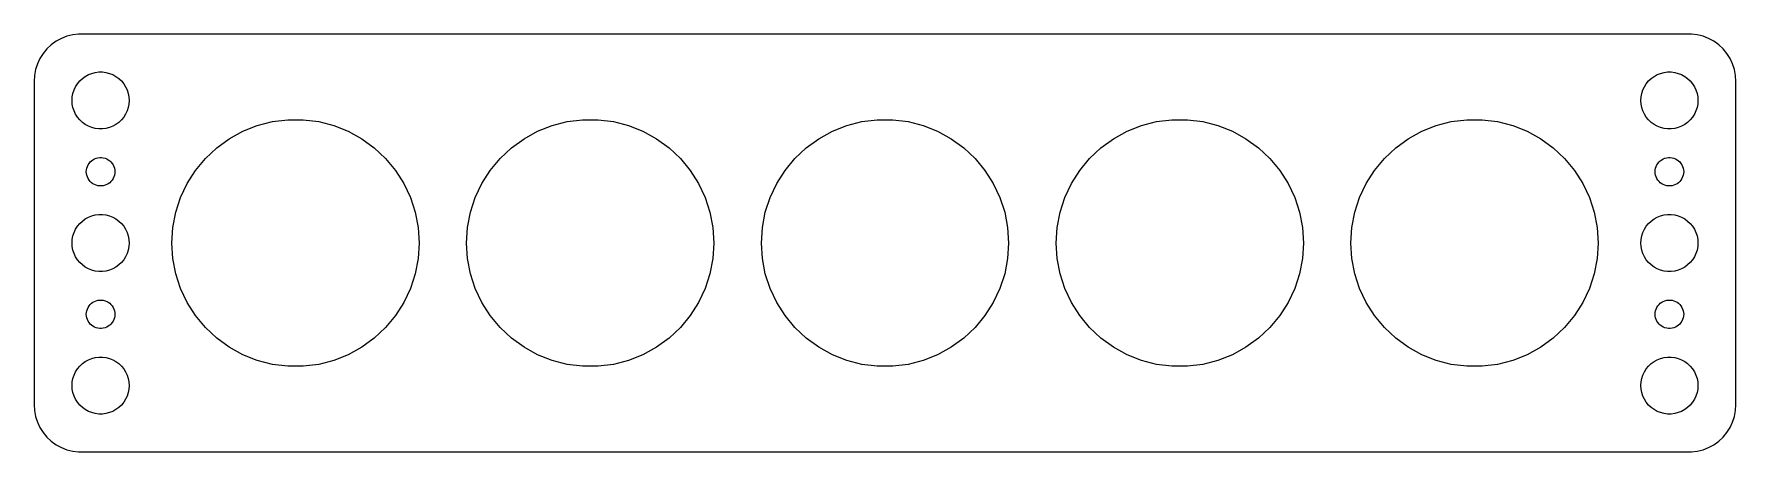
# Model space of a CAD drawing. Header units: metres. Extents: x -90 to 90, y -22 to 22.
import ezdxf

# ---------------------------------------------------------------- set-up
doc = ezdxf.new("R2010")
doc.units = ezdxf.units.M

msp = doc.modelspace()

# ---------------------------------------------------------------- linework, layer by layer
for p, q in [((-86.6289, 21.5241), (-87.1791, 21.2216)), ((-86.0451, 21.7553), (-86.6289, 21.5241)), ((-85.4369, 21.9114), (-86.0451, 21.7553)), ((-84.8139, 21.9901), (-85.4369, 21.9114)), ((84.8139, 21.9901), (-84.8139, 21.9901)), ((85.4369, 21.9114), (84.8139, 21.9901)), ((86.0451, 21.7553), (85.4369, 21.9114)), ((86.6289, 21.5241), (86.0451, 21.7553)), ((87.1791, 21.2216), (86.6289, 21.5241)), ((-88.5451, 19.9389), (-88.8815, 19.4088)), ((-88.1448, 20.4227), (-88.5451, 19.9389)), ((-87.6871, 20.8526), (-88.1448, 20.4227)), ((-87.1791, 21.2216), (-87.6871, 20.8526)), ((87.6871, 20.8526), (87.1791, 21.2216)), ((88.1448, 20.4227), (87.6871, 20.8526)), ((88.5451, 19.9389), (88.1448, 20.4227)), ((88.8815, 19.4088), (88.5451, 19.9389)), ((-89.3429, 18.2434), (-89.4606, 17.6267)), ((-89.1489, 18.8406), (-89.3429, 18.2434)), ((-88.8815, 19.4088), (-89.1489, 18.8406)), ((-83.427, 17.8532), (-83.0621, 17.9469)), ((-83.0621, 17.9469), (-82.6884, 17.9941)), ((-82.6884, 17.9941), (-82.3116, 17.9941)), ((-82.3116, 17.9941), (-81.9379, 17.9469)), ((-81.9379, 17.9469), (-81.573, 17.8532)), ((81.573, 17.8532), (81.9379, 17.9469)), ((81.9379, 17.9469), (82.3116, 17.9941)), ((82.3116, 17.9941), (82.6884, 17.9941)), ((82.6884, 17.9941), (83.0621, 17.9469)), ((83.0621, 17.9469), (83.427, 17.8532)), ((89.1489, 18.8406), (88.8815, 19.4088)), ((89.3429, 18.2434), (89.1489, 18.8406)), ((89.4606, 17.6267), (89.3429, 18.2434)), ((-89.4606, 17.6267), (-89.5, 17)), ((-89.5, 17), (-89.5, -17)), ((-85.2893, 16.1044), (-85.1289, 16.4453)), ((-85.1289, 16.4453), (-84.927, 16.7634)), ((-84.927, 16.7634), (-84.6869, 17.0536)), ((-84.6869, 17.0536), (-84.4123, 17.3115)), ((-84.4123, 17.3115), (-84.1075, 17.533)), ((-84.1075, 17.533), (-83.7773, 17.7145)), ((-83.7773, 17.7145), (-83.427, 17.8532)), ((-81.573, 17.8532), (-81.2227, 17.7145)), ((-81.2227, 17.7145), (-80.8925, 17.533)), ((-80.8925, 17.533), (-80.5877, 17.3115)), ((-80.5877, 17.3115), (-80.3131, 17.0536)), ((-80.3131, 17.0536), (-80.073, 16.7634)), ((-80.073, 16.7634), (-79.8711, 16.4453)), ((-79.8711, 16.4453), (-79.7107, 16.1044)), ((79.7107, 16.1044), (79.8711, 16.4453)), ((79.8711, 16.4453), (80.073, 16.7634)), ((80.073, 16.7634), (80.3131, 17.0536)), ((80.3131, 17.0536), (80.5877, 17.3115)), ((80.5877, 17.3115), (80.8925, 17.533)), ((80.8925, 17.533), (81.2227, 17.7145)), ((81.2227, 17.7145), (81.573, 17.8532)), ((83.427, 17.8532), (83.7773, 17.7145)), ((83.7773, 17.7145), (84.1075, 17.533)), ((84.1075, 17.533), (84.4123, 17.3115)), ((84.4123, 17.3115), (84.6869, 17.0536)), ((84.6869, 17.0536), (84.927, 16.7634)), ((84.927, 16.7634), (85.1289, 16.4453)), ((85.1289, 16.4453), (85.2893, 16.1044)), ((89.5, 17), (89.4606, 17.6267)), ((89.5, -17), (89.5, 17)), ((-85.5, 15), (-85.4763, 15.376)), ((-85.4763, 14.624), (-85.5, 15)), ((-85.4763, 15.376), (-85.4057, 15.7461)), ((-85.4057, 14.2539), (-85.4763, 14.624)), ((-85.4057, 15.7461), (-85.2893, 16.1044)), ((-79.7107, 16.1044), (-79.5943, 15.7461)), ((-79.5943, 15.7461), (-79.5237, 15.376)), ((-79.5237, 14.624), (-79.5943, 14.2539)), ((-79.5237, 15.376), (-79.5, 15)), ((-79.5, 15), (-79.5237, 14.624)), ((79.5, 15), (79.5237, 15.376)), ((79.5237, 14.624), (79.5, 15)), ((79.5237, 15.376), (79.5943, 15.7461)), ((79.5943, 14.2539), (79.5237, 14.624)), ((79.5943, 15.7461), (79.7107, 16.1044)), ((85.2893, 16.1044), (85.4057, 15.7461)), ((85.4057, 15.7461), (85.4763, 15.376)), ((85.4763, 14.624), (85.4057, 14.2539)), ((85.4763, 15.376), (85.5, 15)), ((85.5, 15), (85.4763, 14.624)), ((-85.2893, 13.8956), (-85.4057, 14.2539)), ((-85.1289, 13.5547), (-85.2893, 13.8956)), ((-84.927, 13.2366), (-85.1289, 13.5547)), ((-84.6869, 12.9464), (-84.927, 13.2366)), ((-84.4123, 12.6884), (-84.6869, 12.9464)), ((-84.1075, 12.467), (-84.4123, 12.6884)), ((-80.5877, 12.6884), (-80.8925, 12.467)), ((-80.3131, 12.9464), (-80.5877, 12.6884)), ((-80.073, 13.2366), (-80.3131, 12.9464)), ((-79.8711, 13.5547), (-80.073, 13.2366)), ((-79.7107, 13.8956), (-79.8711, 13.5547)), ((-79.5943, 14.2539), (-79.7107, 13.8956)), ((-66.0172, 12.3637), (-64.436, 12.7697)), ((-64.436, 12.7697), (-62.8163, 12.9743)), ((-62.8163, 12.9743), (-61.1837, 12.9743)), ((-61.1837, 12.9743), (-59.564, 12.7697)), ((-59.564, 12.7697), (-57.9828, 12.3637)), ((-35.0172, 12.3637), (-33.436, 12.7697)), ((-33.436, 12.7697), (-31.8163, 12.9743)), ((-31.8163, 12.9743), (-30.1837, 12.9743)), ((-30.1837, 12.9743), (-28.564, 12.7697)), ((-28.564, 12.7697), (-26.9828, 12.3637)), ((-4.01721, 12.3637), (-2.43594, 12.7697)), ((-2.43594, 12.7697), (-0.81627, 12.9743)), ((-0.81627, 12.9743), (0.81627, 12.9743)), ((0.81627, 12.9743), (2.43594, 12.7697)), ((2.43594, 12.7697), (4.01721, 12.3637)), ((26.9828, 12.3637), (28.564, 12.7697)), ((28.564, 12.7697), (30.1837, 12.9743)), ((30.1837, 12.9743), (31.8163, 12.9743)), ((31.8163, 12.9743), (33.436, 12.7697)), ((33.436, 12.7697), (35.0172, 12.3637)), ((57.9828, 12.3637), (59.564, 12.7697)), ((59.564, 12.7697), (61.1837, 12.9743)), ((61.1837, 12.9743), (62.8163, 12.9743)), ((62.8163, 12.9743), (64.436, 12.7697)), ((64.436, 12.7697), (66.0172, 12.3637)), ((79.7107, 13.8956), (79.5943, 14.2539)), ((79.8711, 13.5547), (79.7107, 13.8956)), ((80.073, 13.2366), (79.8711, 13.5547)), ((80.3131, 12.9464), (80.073, 13.2366)), ((80.5877, 12.6884), (80.3131, 12.9464)), ((80.8925, 12.467), (80.5877, 12.6884)), ((84.4123, 12.6884), (84.1075, 12.467)), ((84.6869, 12.9464), (84.4123, 12.6884)), ((84.927, 13.2366), (84.6869, 12.9464)), ((85.1289, 13.5547), (84.927, 13.2366)), ((85.2893, 13.8956), (85.1289, 13.5547)), ((85.4057, 14.2539), (85.2893, 13.8956)), ((-83.7773, 12.2855), (-84.1075, 12.467)), ((-83.427, 12.1468), (-83.7773, 12.2855)), ((-83.0621, 12.0531), (-83.427, 12.1468)), ((-82.6884, 12.0059), (-83.0621, 12.0531)), ((-82.3116, 12.0059), (-82.6884, 12.0059)), ((-81.9379, 12.0531), (-82.3116, 12.0059)), ((-81.573, 12.1468), (-81.9379, 12.0531)), ((-81.2227, 12.2855), (-81.573, 12.1468)), ((-80.8925, 12.467), (-81.2227, 12.2855)), ((-70.2865, 10.0167), (-68.9657, 10.9763)), ((-68.9657, 10.9763), (-67.5351, 11.7627)), ((-67.5351, 11.7627), (-66.0172, 12.3637)), ((-57.9828, 12.3637), (-56.4649, 11.7627)), ((-56.4649, 11.7627), (-55.0342, 10.9763)), ((-55.0342, 10.9763), (-53.7135, 10.0167)), ((-39.2865, 10.0167), (-37.9657, 10.9763)), ((-37.9657, 10.9763), (-36.5351, 11.7627)), ((-36.5351, 11.7627), (-35.0172, 12.3637)), ((-26.9828, 12.3637), (-25.4649, 11.7627)), ((-25.4649, 11.7627), (-24.0342, 10.9763)), ((-24.0342, 10.9763), (-22.7135, 10.0167)), ((-8.2865, 10.0167), (-6.96574, 10.9763)), ((-6.96574, 10.9763), (-5.53513, 11.7627)), ((-5.53513, 11.7627), (-4.01721, 12.3637)), ((4.01721, 12.3637), (5.53513, 11.7627)), ((5.53513, 11.7627), (6.96574, 10.9763)), ((6.96574, 10.9763), (8.2865, 10.0167)), ((22.7135, 10.0167), (24.0342, 10.9763)), ((24.0342, 10.9763), (25.4649, 11.7627)), ((25.4649, 11.7627), (26.9828, 12.3637)), ((35.0172, 12.3637), (36.5351, 11.7627)), ((36.5351, 11.7627), (37.9657, 10.9763)), ((37.9657, 10.9763), (39.2865, 10.0167)), ((53.7135, 10.0167), (55.0342, 10.9763)), ((55.0342, 10.9763), (56.4649, 11.7627)), ((56.4649, 11.7627), (57.9828, 12.3637)), ((66.0172, 12.3637), (67.5351, 11.7627)), ((67.5351, 11.7627), (68.9657, 10.9763)), ((68.9657, 10.9763), (70.2865, 10.0167)), ((81.2227, 12.2855), (80.8925, 12.467)), ((81.573, 12.1468), (81.2227, 12.2855)), ((81.9379, 12.0531), (81.573, 12.1468)), ((82.3116, 12.0059), (81.9379, 12.0531)), ((82.6884, 12.0059), (82.3116, 12.0059)), ((83.0621, 12.0531), (82.6884, 12.0059)), ((83.427, 12.1468), (83.0621, 12.0531)), ((83.7773, 12.2855), (83.427, 12.1468)), ((84.1075, 12.467), (83.7773, 12.2855)), ((-82.9635, 8.92657), (-82.7811, 8.97342)), ((-82.7811, 8.97342), (-82.5942, 8.99704)), ((-82.5942, 8.99704), (-82.4058, 8.99704)), ((-82.4058, 8.99704), (-82.2189, 8.97342)), ((-82.2189, 8.97342), (-82.0365, 8.92657)), ((-71.4766, 8.89911), (-70.2865, 10.0167)), ((-53.7135, 10.0167), (-52.5234, 8.89911)), ((-40.4766, 8.89911), (-39.2865, 10.0167)), ((-22.7135, 10.0167), (-21.5234, 8.89911)), ((-9.47658, 8.89911), (-8.2865, 10.0167)), ((8.2865, 10.0167), (9.47658, 8.89911)), ((21.5234, 8.89911), (22.7135, 10.0167)), ((39.2865, 10.0167), (40.4766, 8.89911)), ((52.5234, 8.89911), (53.7135, 10.0167)), ((70.2865, 10.0167), (71.4766, 8.89911)), ((82.0365, 8.92657), (82.2189, 8.97342)), ((82.2189, 8.97342), (82.4058, 8.99704)), ((82.4058, 8.99704), (82.5942, 8.99704)), ((82.5942, 8.99704), (82.7811, 8.97342)), ((82.7811, 8.97342), (82.9635, 8.92657)), ((-84, 7.5), (-83.9882, 7.68799)), ((-83.9882, 7.312), (-84, 7.5)), ((-83.9882, 7.68799), (-83.9529, 7.87303)), ((-83.9529, 7.12695), (-83.9882, 7.312)), ((-83.9529, 7.87303), (-83.8947, 8.05219)), ((-83.8947, 8.05219), (-83.8145, 8.22263)), ((-83.8145, 8.22263), (-83.7135, 8.38167)), ((-83.7135, 8.38167), (-83.5934, 8.52681)), ((-83.5934, 8.52681), (-83.4561, 8.65576)), ((-83.4561, 8.65576), (-83.3037, 8.76648)), ((-83.3037, 8.76648), (-83.1387, 8.85724)), ((-83.1387, 8.85724), (-82.9635, 8.92657)), ((-82.0365, 8.92657), (-81.8613, 8.85724)), ((-81.8613, 8.85724), (-81.6963, 8.76648)), ((-81.6963, 8.76648), (-81.5439, 8.65576)), ((-81.5439, 8.65576), (-81.4065, 8.52681)), ((-81.4065, 8.52681), (-81.2865, 8.38167)), ((-81.2865, 8.38167), (-81.1855, 8.22263)), ((-81.1855, 8.22263), (-81.1053, 8.05219)), ((-81.1053, 8.05219), (-81.0471, 7.87303)), ((-81.0471, 7.87303), (-81.0118, 7.68799)), ((-81.0118, 7.312), (-81.0471, 7.12695)), ((-81.0118, 7.68799), (-81, 7.5)), ((-81, 7.5), (-81.0118, 7.312)), ((-73.392, 6.26279), (-72.5172, 7.6412)), ((-72.5172, 7.6412), (-71.4766, 8.89911)), ((-52.5234, 8.89911), (-51.4828, 7.6412)), ((-51.4828, 7.6412), (-50.608, 6.26279)), ((-42.392, 6.26279), (-41.5172, 7.6412)), ((-41.5172, 7.6412), (-40.4766, 8.89911)), ((-21.5234, 8.89911), (-20.4828, 7.6412)), ((-20.4828, 7.6412), (-19.608, 6.26279)), ((-11.392, 6.26279), (-10.5172, 7.6412)), ((-10.5172, 7.6412), (-9.47658, 8.89911)), ((9.47658, 8.89911), (10.5172, 7.6412)), ((10.5172, 7.6412), (11.392, 6.26279)), ((19.608, 6.26279), (20.4828, 7.6412)), ((20.4828, 7.6412), (21.5234, 8.89911)), ((40.4766, 8.89911), (41.5172, 7.6412)), ((41.5172, 7.6412), (42.392, 6.26279)), ((50.608, 6.26279), (51.4828, 7.6412)), ((51.4828, 7.6412), (52.5234, 8.89911)), ((71.4766, 8.89911), (72.5172, 7.6412)), ((72.5172, 7.6412), (73.392, 6.26279)), ((81, 7.5), (81.0118, 7.68799)), ((81.0118, 7.312), (81, 7.5)), ((81.0118, 7.68799), (81.0471, 7.87303)), ((81.0471, 7.12695), (81.0118, 7.312)), ((81.0471, 7.87303), (81.1053, 8.05219)), ((81.1053, 8.05219), (81.1855, 8.22263)), ((81.1855, 8.22263), (81.2865, 8.38167)), ((81.2865, 8.38167), (81.4065, 8.52681)), ((81.4065, 8.52681), (81.5439, 8.65576)), ((81.5439, 8.65576), (81.6963, 8.76648)), ((81.6963, 8.76648), (81.8613, 8.85724)), ((81.8613, 8.85724), (82.0365, 8.92657)), ((82.9635, 8.92657), (83.1387, 8.85724)), ((83.1387, 8.85724), (83.3037, 8.76648)), ((83.3037, 8.76648), (83.4561, 8.65576)), ((83.4561, 8.65576), (83.5934, 8.52681)), ((83.5934, 8.52681), (83.7135, 8.38167)), ((83.7135, 8.38167), (83.8145, 8.22263)), ((83.8145, 8.22263), (83.8947, 8.05219)), ((83.8947, 8.05219), (83.9529, 7.87303)), ((83.9529, 7.87303), (83.9882, 7.68799)), ((83.9882, 7.312), (83.9529, 7.12695)), ((83.9882, 7.68799), (84, 7.5)), ((84, 7.5), (83.9882, 7.312)), ((-83.8947, 6.9478), (-83.9529, 7.12695)), ((-83.8145, 6.77736), (-83.8947, 6.9478)), ((-83.7135, 6.61832), (-83.8145, 6.77736)), ((-83.5934, 6.47318), (-83.7135, 6.61832)), ((-83.4561, 6.34422), (-83.5934, 6.47318)), ((-83.3037, 6.23351), (-83.4561, 6.34422)), ((-83.1387, 6.14275), (-83.3037, 6.23351)), ((-82.9635, 6.07341), (-83.1387, 6.14275)), ((-82.7811, 6.02657), (-82.9635, 6.07341)), ((-82.5942, 6.00294), (-82.7811, 6.02657)), ((-82.4058, 6.00294), (-82.5942, 6.00294)), ((-82.2189, 6.02657), (-82.4058, 6.00294)), ((-82.0365, 6.07341), (-82.2189, 6.02657)), ((-81.8613, 6.14275), (-82.0365, 6.07341)), ((-81.6963, 6.23351), (-81.8613, 6.14275)), ((-81.5439, 6.34422), (-81.6963, 6.23351)), ((-81.4065, 6.47318), (-81.5439, 6.34422)), ((-81.2865, 6.61832), (-81.4065, 6.47318)), ((-81.1855, 6.77736), (-81.2865, 6.61832)), ((-81.1053, 6.9478), (-81.1855, 6.77736)), ((-81.0471, 7.12695), (-81.1053, 6.9478)), ((-74.0871, 4.78561), (-73.392, 6.26279)), ((-50.608, 6.26279), (-49.9129, 4.78561)), ((-43.0871, 4.78561), (-42.392, 6.26279)), ((-19.608, 6.26279), (-18.9129, 4.78561)), ((-12.0871, 4.78561), (-11.392, 6.26279)), ((11.392, 6.26279), (12.0871, 4.78561)), ((18.9129, 4.78561), (19.608, 6.26279)), ((42.392, 6.26279), (43.0871, 4.78561)), ((49.9129, 4.78561), (50.608, 6.26279)), ((73.392, 6.26279), (74.0871, 4.78561)), ((81.1053, 6.9478), (81.0471, 7.12695)), ((81.1855, 6.77736), (81.1053, 6.9478)), ((81.2865, 6.61832), (81.1855, 6.77736)), ((81.4065, 6.47318), (81.2865, 6.61832)), ((81.5439, 6.34422), (81.4065, 6.47318)), ((81.6963, 6.23351), (81.5439, 6.34422)), ((81.8613, 6.14275), (81.6963, 6.23351)), ((82.0365, 6.07341), (81.8613, 6.14275)), ((82.2189, 6.02657), (82.0365, 6.07341)), ((82.4058, 6.00294), (82.2189, 6.02657)), ((82.5942, 6.00294), (82.4058, 6.00294)), ((82.7811, 6.02657), (82.5942, 6.00294)), ((82.9635, 6.07341), (82.7811, 6.02657)), ((83.1387, 6.14275), (82.9635, 6.07341)), ((83.3037, 6.23351), (83.1387, 6.14275)), ((83.4561, 6.34422), (83.3037, 6.23351)), ((83.5934, 6.47318), (83.4561, 6.34422)), ((83.7135, 6.61832), (83.5934, 6.47318)), ((83.8145, 6.77736), (83.7135, 6.61832)), ((83.8947, 6.9478), (83.8145, 6.77736)), ((83.9529, 7.12695), (83.8947, 6.9478)), ((-74.5916, 3.23296), (-74.0871, 4.78561)), ((-49.9129, 4.78561), (-49.4084, 3.23296)), ((-43.5916, 3.23296), (-43.0871, 4.78561)), ((-18.9129, 4.78561), (-18.4084, 3.23296)), ((-12.5916, 3.23296), (-12.0871, 4.78561)), ((12.0871, 4.78561), (12.5916, 3.23296)), ((18.4084, 3.23296), (18.9129, 4.78561)), ((43.0871, 4.78561), (43.5916, 3.23296)), ((49.4084, 3.23296), (49.9129, 4.78561)), ((74.0871, 4.78561), (74.5916, 3.23296)), ((-84.927, 1.76335), (-84.6869, 2.05363)), ((-84.6869, 2.05363), (-84.4123, 2.31154)), ((-84.4123, 2.31154), (-84.1075, 2.53297)), ((-84.1075, 2.53297), (-83.7773, 2.71448)), ((-83.7773, 2.71448), (-83.427, 2.85316)), ((-83.427, 2.85316), (-83.0621, 2.94685)), ((-83.0621, 2.94685), (-82.6884, 2.99408)), ((-82.6884, 2.99408), (-82.3116, 2.99408)), ((-82.3116, 2.99408), (-81.9379, 2.94685)), ((-81.9379, 2.94685), (-81.573, 2.85316)), ((-81.573, 2.85316), (-81.2227, 2.71448)), ((-81.2227, 2.71448), (-80.8925, 2.53297)), ((-80.8925, 2.53297), (-80.5877, 2.31154)), ((-80.5877, 2.31154), (-80.3131, 2.05363)), ((-80.3131, 2.05363), (-80.073, 1.76335)), ((-74.8975, 1.62932), (-74.5916, 3.23296)), ((-49.4084, 3.23296), (-49.1025, 1.62932)), ((-43.8975, 1.62932), (-43.5916, 3.23296)), ((-18.4084, 3.23296), (-18.1025, 1.62932)), ((-12.8975, 1.62932), (-12.5916, 3.23296)), ((12.5916, 3.23296), (12.8975, 1.62932)), ((18.1025, 1.62932), (18.4084, 3.23296)), ((43.5916, 3.23296), (43.8975, 1.62932)), ((49.1025, 1.62932), (49.4084, 3.23296)), ((74.5916, 3.23296), (74.8975, 1.62932)), ((80.073, 1.76335), (80.3131, 2.05363)), ((80.3131, 2.05363), (80.5877, 2.31154)), ((80.5877, 2.31154), (80.8925, 2.53297)), ((80.8925, 2.53297), (81.2227, 2.71448)), ((81.2227, 2.71448), (81.573, 2.85316)), ((81.573, 2.85316), (81.9379, 2.94685)), ((81.9379, 2.94685), (82.3116, 2.99408)), ((82.3116, 2.99408), (82.6884, 2.99408)), ((82.6884, 2.99408), (83.0621, 2.94685)), ((83.0621, 2.94685), (83.427, 2.85316)), ((83.427, 2.85316), (83.7773, 2.71448)), ((83.7773, 2.71448), (84.1075, 2.53297)), ((84.1075, 2.53297), (84.4123, 2.31154)), ((84.4123, 2.31154), (84.6869, 2.05363)), ((84.6869, 2.05363), (84.927, 1.76335)), ((-85.5, 0), (-85.4763, 0.37599)), ((-85.4763, -0.37599), (-85.5, 0)), ((-85.4763, 0.37599), (-85.4057, 0.74606)), ((-85.4057, 0.74606), (-85.2893, 1.10437)), ((-85.2893, 1.10437), (-85.1289, 1.44525)), ((-85.1289, 1.44525), (-84.927, 1.76335)), ((-80.073, 1.76335), (-79.8711, 1.44525)), ((-79.8711, 1.44525), (-79.7107, 1.10437)), ((-79.7107, 1.10437), (-79.5943, 0.74606)), ((-79.5943, 0.74606), (-79.5237, 0.37599)), ((-79.5237, 0.37599), (-79.5, 0)), ((-79.5, 0), (-79.5237, -0.37599)), ((-75, 0), (-74.8975, 1.62932)), ((-74.8975, -1.62932), (-75, 0)), ((-49.1025, 1.62932), (-49, 0)), ((-49, 0), (-49.1025, -1.62932)), ((-44, 0), (-43.8975, 1.62932)), ((-43.8975, -1.62932), (-44, 0)), ((-18.1025, 1.62932), (-18, 0)), ((-18, 0), (-18.1025, -1.62932)), ((-13, 0), (-12.8975, 1.62932)), ((-12.8975, -1.62932), (-13, 0)), ((12.8975, 1.62932), (13, 0)), ((13, 0), (12.8975, -1.62932)), ((18, 0), (18.1025, 1.62932)), ((18.1025, -1.62932), (18, 0)), ((43.8975, 1.62932), (44, 0)), ((44, 0), (43.8975, -1.62932)), ((49, 0), (49.1025, 1.62932)), ((49.1025, -1.62932), (49, 0)), ((74.8975, 1.62932), (75, 0)), ((75, 0), (74.8975, -1.62932)), ((79.5, 0), (79.5237, 0.37599)), ((79.5237, -0.37599), (79.5, 0)), ((79.5237, 0.37599), (79.5943, 0.74606)), ((79.5943, 0.74606), (79.7107, 1.10437)), ((79.7107, 1.10437), (79.8711, 1.44525)), ((79.8711, 1.44525), (80.073, 1.76335)), ((84.927, 1.76335), (85.1289, 1.44525)), ((85.1289, 1.44525), (85.2893, 1.10437)), ((85.2893, 1.10437), (85.4057, 0.74606)), ((85.4057, 0.74606), (85.4763, 0.37599)), ((85.4763, 0.37599), (85.5, 0)), ((85.5, 0), (85.4763, -0.37599)), ((-85.4057, -0.74606), (-85.4763, -0.37599)), ((-85.2893, -1.10437), (-85.4057, -0.74606)), ((-85.1289, -1.44525), (-85.2893, -1.10437)), ((-84.927, -1.76335), (-85.1289, -1.44525)), ((-84.6869, -2.05363), (-84.927, -1.76335)), ((-80.073, -1.76335), (-80.3131, -2.05363)), ((-79.8711, -1.44525), (-80.073, -1.76335)), ((-79.7107, -1.10437), (-79.8711, -1.44525)), ((-79.5943, -0.74606), (-79.7107, -1.10437)), ((-79.5237, -0.37599), (-79.5943, -0.74606)), ((-74.5916, -3.23296), (-74.8975, -1.62932)), ((-49.1025, -1.62932), (-49.4084, -3.23296)), ((-43.5916, -3.23296), (-43.8975, -1.62932)), ((-18.1025, -1.62932), (-18.4084, -3.23296)), ((-12.5916, -3.23296), (-12.8975, -1.62932)), ((12.8975, -1.62932), (12.5916, -3.23296)), ((18.4084, -3.23296), (18.1025, -1.62932)), ((43.8975, -1.62932), (43.5916, -3.23296)), ((49.4084, -3.23296), (49.1025, -1.62932)), ((74.8975, -1.62932), (74.5916, -3.23296)), ((79.5943, -0.74606), (79.5237, -0.37599)), ((79.7107, -1.10437), (79.5943, -0.74606)), ((79.8711, -1.44525), (79.7107, -1.10437)), ((80.073, -1.76335), (79.8711, -1.44525)), ((80.3131, -2.05363), (80.073, -1.76335)), ((84.927, -1.76335), (84.6869, -2.05363)), ((85.1289, -1.44525), (84.927, -1.76335)), ((85.2893, -1.10437), (85.1289, -1.44525)), ((85.4057, -0.74606), (85.2893, -1.10437)), ((85.4763, -0.37599), (85.4057, -0.74606)), ((-84.4123, -2.31154), (-84.6869, -2.05363)), ((-84.1075, -2.53297), (-84.4123, -2.31154)), ((-83.7773, -2.71448), (-84.1075, -2.53297)), ((-83.427, -2.85316), (-83.7773, -2.71448)), ((-83.0621, -2.94685), (-83.427, -2.85316)), ((-82.6884, -2.99408), (-83.0621, -2.94685)), ((-82.3116, -2.99408), (-82.6884, -2.99408)), ((-81.9379, -2.94685), (-82.3116, -2.99408)), ((-81.573, -2.85316), (-81.9379, -2.94685)), ((-81.2227, -2.71448), (-81.573, -2.85316)), ((-80.8925, -2.53297), (-81.2227, -2.71448)), ((-80.5877, -2.31154), (-80.8925, -2.53297)), ((-80.3131, -2.05363), (-80.5877, -2.31154)), ((-74.0871, -4.78561), (-74.5916, -3.23296)), ((-49.4084, -3.23296), (-49.9129, -4.78561)), ((-43.0871, -4.78561), (-43.5916, -3.23296)), ((-18.4084, -3.23296), (-18.9129, -4.78561)), ((-12.0871, -4.78561), (-12.5916, -3.23296)), ((12.5916, -3.23296), (12.0871, -4.78561)), ((18.9129, -4.78561), (18.4084, -3.23296)), ((43.5916, -3.23296), (43.0871, -4.78561)), ((49.9129, -4.78561), (49.4084, -3.23296)), ((74.5916, -3.23296), (74.0871, -4.78561)), ((80.5877, -2.31154), (80.3131, -2.05363)), ((80.8925, -2.53297), (80.5877, -2.31154)), ((81.2227, -2.71448), (80.8925, -2.53297)), ((81.573, -2.85316), (81.2227, -2.71448)), ((81.9379, -2.94685), (81.573, -2.85316)), ((82.3116, -2.99408), (81.9379, -2.94685)), ((82.6884, -2.99408), (82.3116, -2.99408)), ((83.0621, -2.94685), (82.6884, -2.99408)), ((83.427, -2.85316), (83.0621, -2.94685)), ((83.7773, -2.71448), (83.427, -2.85316)), ((84.1075, -2.53297), (83.7773, -2.71448)), ((84.4123, -2.31154), (84.1075, -2.53297)), ((84.6869, -2.05363), (84.4123, -2.31154)), ((-73.392, -6.26279), (-74.0871, -4.78561)), ((-49.9129, -4.78561), (-50.608, -6.26279)), ((-42.392, -6.26279), (-43.0871, -4.78561)), ((-18.9129, -4.78561), (-19.608, -6.26279)), ((-11.392, -6.26279), (-12.0871, -4.78561)), ((12.0871, -4.78561), (11.392, -6.26279)), ((19.608, -6.26279), (18.9129, -4.78561)), ((43.0871, -4.78561), (42.392, -6.26279)), ((50.608, -6.26279), (49.9129, -4.78561)), ((74.0871, -4.78561), (73.392, -6.26279)), ((-83.9882, -7.312), (-83.9529, -7.12695)), ((-83.9529, -7.12695), (-83.8947, -6.9478)), ((-83.8947, -6.9478), (-83.8145, -6.77736)), ((-83.8145, -6.77736), (-83.7135, -6.61832)), ((-83.7135, -6.61832), (-83.5934, -6.47318)), ((-83.5934, -6.47318), (-83.4561, -6.34422)), ((-83.4561, -6.34422), (-83.3037, -6.23351)), ((-83.3037, -6.23351), (-83.1387, -6.14275)), ((-83.1387, -6.14275), (-82.9635, -6.07341)), ((-82.9635, -6.07341), (-82.7811, -6.02657)), ((-82.7811, -6.02657), (-82.5942, -6.00294)), ((-82.5942, -6.00294), (-82.4058, -6.00294)), ((-82.4058, -6.00294), (-82.2189, -6.02657)), ((-82.2189, -6.02657), (-82.0365, -6.07341)), ((-82.0365, -6.07341), (-81.8613, -6.14275)), ((-81.8613, -6.14275), (-81.6963, -6.23351)), ((-81.6963, -6.23351), (-81.5439, -6.34422)), ((-81.5439, -6.34422), (-81.4065, -6.47318)), ((-81.4065, -6.47318), (-81.2865, -6.61832)), ((-81.2865, -6.61832), (-81.1855, -6.77736)), ((-81.1855, -6.77736), (-81.1053, -6.9478)), ((-81.1053, -6.9478), (-81.0471, -7.12695)), ((-81.0471, -7.12695), (-81.0118, -7.312)), ((-72.5172, -7.6412), (-73.392, -6.26279)), ((-50.608, -6.26279), (-51.4828, -7.6412)), ((-41.5172, -7.6412), (-42.392, -6.26279)), ((-19.608, -6.26279), (-20.4828, -7.6412)), ((-10.5172, -7.6412), (-11.392, -6.26279)), ((11.392, -6.26279), (10.5172, -7.6412)), ((20.4828, -7.6412), (19.608, -6.26279)), ((42.392, -6.26279), (41.5172, -7.6412)), ((51.4828, -7.6412), (50.608, -6.26279)), ((73.392, -6.26279), (72.5172, -7.6412)), ((81.0118, -7.312), (81.0471, -7.12695)), ((81.0471, -7.12695), (81.1053, -6.9478)), ((81.1053, -6.9478), (81.1855, -6.77736)), ((81.1855, -6.77736), (81.2865, -6.61832)), ((81.2865, -6.61832), (81.4065, -6.47318)), ((81.4065, -6.47318), (81.5439, -6.34422)), ((81.5439, -6.34422), (81.6963, -6.23351)), ((81.6963, -6.23351), (81.8613, -6.14275)), ((81.8613, -6.14275), (82.0365, -6.07341)), ((82.0365, -6.07341), (82.2189, -6.02657)), ((82.2189, -6.02657), (82.4058, -6.00294)), ((82.4058, -6.00294), (82.5942, -6.00294)), ((82.5942, -6.00294), (82.7811, -6.02657)), ((82.7811, -6.02657), (82.9635, -6.07341)), ((82.9635, -6.07341), (83.1387, -6.14275)), ((83.1387, -6.14275), (83.3037, -6.23351)), ((83.3037, -6.23351), (83.4561, -6.34422)), ((83.4561, -6.34422), (83.5934, -6.47318)), ((83.5934, -6.47318), (83.7135, -6.61832)), ((83.7135, -6.61832), (83.8145, -6.77736)), ((83.8145, -6.77736), (83.8947, -6.9478)), ((83.8947, -6.9478), (83.9529, -7.12695)), ((83.9529, -7.12695), (83.9882, -7.312)), ((-84, -7.5), (-83.9882, -7.312)), ((-83.9882, -7.68799), (-84, -7.5)), ((-83.9529, -7.87303), (-83.9882, -7.68799)), ((-83.8947, -8.05219), (-83.9529, -7.87303)), ((-83.8145, -8.22263), (-83.8947, -8.05219)), ((-83.7135, -8.38167), (-83.8145, -8.22263)), ((-83.5934, -8.52681), (-83.7135, -8.38167)), ((-83.4561, -8.65576), (-83.5934, -8.52681)), ((-83.3037, -8.76648), (-83.4561, -8.65576)), ((-83.1387, -8.85724), (-83.3037, -8.76648)), ((-82.9635, -8.92657), (-83.1387, -8.85724)), ((-82.7811, -8.97342), (-82.9635, -8.92657)), ((-82.0365, -8.92657), (-82.2189, -8.97342)), ((-81.8613, -8.85724), (-82.0365, -8.92657)), ((-81.6963, -8.76648), (-81.8613, -8.85724)), ((-81.5439, -8.65576), (-81.6963, -8.76648)), ((-81.4065, -8.52681), (-81.5439, -8.65576)), ((-81.2865, -8.38167), (-81.4065, -8.52681)), ((-81.1855, -8.22263), (-81.2865, -8.38167)), ((-81.1053, -8.05219), (-81.1855, -8.22263)), ((-81.0471, -7.87303), (-81.1053, -8.05219)), ((-81.0118, -7.68799), (-81.0471, -7.87303)), ((-81.0118, -7.312), (-81, -7.5)), ((-81, -7.5), (-81.0118, -7.68799)), ((-71.4766, -8.89911), (-72.5172, -7.6412)), ((-70.2865, -10.0167), (-71.4766, -8.89911)), ((-52.5234, -8.89911), (-53.7135, -10.0167)), ((-51.4828, -7.6412), (-52.5234, -8.89911)), ((-40.4766, -8.89911), (-41.5172, -7.6412)), ((-39.2865, -10.0167), (-40.4766, -8.89911)), ((-21.5234, -8.89911), (-22.7135, -10.0167)), ((-20.4828, -7.6412), (-21.5234, -8.89911)), ((-9.47658, -8.89911), (-10.5172, -7.6412)), ((-8.2865, -10.0167), (-9.47658, -8.89911)), ((9.47658, -8.89911), (8.2865, -10.0167)), ((10.5172, -7.6412), (9.47658, -8.89911)), ((21.5234, -8.89911), (20.4828, -7.6412)), ((22.7135, -10.0167), (21.5234, -8.89911)), ((40.4766, -8.89911), (39.2865, -10.0167)), ((41.5172, -7.6412), (40.4766, -8.89911)), ((52.5234, -8.89911), (51.4828, -7.6412)), ((53.7135, -10.0167), (52.5234, -8.89911)), ((71.4766, -8.89911), (70.2865, -10.0167)), ((72.5172, -7.6412), (71.4766, -8.89911)), ((81, -7.5), (81.0118, -7.312)), ((81.0118, -7.68799), (81, -7.5)), ((81.0471, -7.87303), (81.0118, -7.68799)), ((81.1053, -8.05219), (81.0471, -7.87303)), ((81.1855, -8.22263), (81.1053, -8.05219)), ((81.2865, -8.38167), (81.1855, -8.22263)), ((81.4065, -8.52681), (81.2865, -8.38167)), ((81.5439, -8.65576), (81.4065, -8.52681)), ((81.6963, -8.76648), (81.5439, -8.65576)), ((81.8613, -8.85724), (81.6963, -8.76648)), ((82.0365, -8.92657), (81.8613, -8.85724)), ((82.2189, -8.97342), (82.0365, -8.92657)), ((82.9635, -8.92657), (82.7811, -8.97342)), ((83.1387, -8.85724), (82.9635, -8.92657)), ((83.3037, -8.76648), (83.1387, -8.85724)), ((83.4561, -8.65576), (83.3037, -8.76648)), ((83.5934, -8.52681), (83.4561, -8.65576)), ((83.7135, -8.38167), (83.5934, -8.52681)), ((83.8145, -8.22263), (83.7135, -8.38167)), ((83.8947, -8.05219), (83.8145, -8.22263)), ((83.9529, -7.87303), (83.8947, -8.05219)), ((83.9882, -7.68799), (83.9529, -7.87303)), ((83.9882, -7.312), (84, -7.5)), ((84, -7.5), (83.9882, -7.68799)), ((-82.5942, -8.99704), (-82.7811, -8.97342)), ((-82.4058, -8.99704), (-82.5942, -8.99704)), ((-82.2189, -8.97342), (-82.4058, -8.99704)), ((-68.9657, -10.9763), (-70.2865, -10.0167)), ((-53.7135, -10.0167), (-55.0342, -10.9763)), ((-37.9657, -10.9763), (-39.2865, -10.0167)), ((-22.7135, -10.0167), (-24.0342, -10.9763)), ((-6.96574, -10.9763), (-8.2865, -10.0167)), ((8.2865, -10.0167), (6.96574, -10.9763)), ((24.0342, -10.9763), (22.7135, -10.0167)), ((39.2865, -10.0167), (37.9657, -10.9763)), ((55.0342, -10.9763), (53.7135, -10.0167)), ((70.2865, -10.0167), (68.9657, -10.9763)), ((82.4058, -8.99704), (82.2189, -8.97342)), ((82.5942, -8.99704), (82.4058, -8.99704)), ((82.7811, -8.97342), (82.5942, -8.99704)), ((-84.4123, -12.6884), (-84.1075, -12.467)), ((-84.1075, -12.467), (-83.7773, -12.2855)), ((-83.7773, -12.2855), (-83.427, -12.1468)), ((-83.427, -12.1468), (-83.0621, -12.0531)), ((-83.0621, -12.0531), (-82.6884, -12.0059)), ((-82.6884, -12.0059), (-82.3116, -12.0059)), ((-82.3116, -12.0059), (-81.9379, -12.0531)), ((-81.9379, -12.0531), (-81.573, -12.1468)), ((-81.573, -12.1468), (-81.2227, -12.2855)), ((-81.2227, -12.2855), (-80.8925, -12.467)), ((-80.8925, -12.467), (-80.5877, -12.6884)), ((-67.5351, -11.7627), (-68.9657, -10.9763)), ((-66.0172, -12.3637), (-67.5351, -11.7627)), ((-64.436, -12.7697), (-66.0172, -12.3637)), ((-57.9828, -12.3637), (-59.564, -12.7697)), ((-56.4649, -11.7627), (-57.9828, -12.3637)), ((-55.0342, -10.9763), (-56.4649, -11.7627)), ((-36.5351, -11.7627), (-37.9657, -10.9763)), ((-35.0172, -12.3637), (-36.5351, -11.7627)), ((-33.436, -12.7697), (-35.0172, -12.3637)), ((-26.9828, -12.3637), (-28.564, -12.7697)), ((-25.4649, -11.7627), (-26.9828, -12.3637)), ((-24.0342, -10.9763), (-25.4649, -11.7627)), ((-5.53513, -11.7627), (-6.96574, -10.9763)), ((-4.01721, -12.3637), (-5.53513, -11.7627)), ((-2.43594, -12.7697), (-4.01721, -12.3637)), ((4.01721, -12.3637), (2.43594, -12.7697)), ((5.53513, -11.7627), (4.01721, -12.3637)), ((6.96574, -10.9763), (5.53513, -11.7627)), ((25.4649, -11.7627), (24.0342, -10.9763)), ((26.9828, -12.3637), (25.4649, -11.7627)), ((28.564, -12.7697), (26.9828, -12.3637)), ((35.0172, -12.3637), (33.436, -12.7697)), ((36.5351, -11.7627), (35.0172, -12.3637)), ((37.9657, -10.9763), (36.5351, -11.7627)), ((56.4649, -11.7627), (55.0342, -10.9763)), ((57.9828, -12.3637), (56.4649, -11.7627)), ((59.564, -12.7697), (57.9828, -12.3637)), ((66.0172, -12.3637), (64.436, -12.7697)), ((67.5351, -11.7627), (66.0172, -12.3637)), ((68.9657, -10.9763), (67.5351, -11.7627)), ((80.5877, -12.6884), (80.8925, -12.467)), ((80.8925, -12.467), (81.2227, -12.2855)), ((81.2227, -12.2855), (81.573, -12.1468)), ((81.573, -12.1468), (81.9379, -12.0531)), ((81.9379, -12.0531), (82.3116, -12.0059)), ((82.3116, -12.0059), (82.6884, -12.0059)), ((82.6884, -12.0059), (83.0621, -12.0531)), ((83.0621, -12.0531), (83.427, -12.1468)), ((83.427, -12.1468), (83.7773, -12.2855)), ((83.7773, -12.2855), (84.1075, -12.467)), ((84.1075, -12.467), (84.4123, -12.6884)), ((-85.4763, -14.624), (-85.4057, -14.2539)), ((-85.4057, -14.2539), (-85.2893, -13.8956)), ((-85.2893, -13.8956), (-85.1289, -13.5547)), ((-85.1289, -13.5547), (-84.927, -13.2366)), ((-84.927, -13.2366), (-84.6869, -12.9464)), ((-84.6869, -12.9464), (-84.4123, -12.6884)), ((-80.5877, -12.6884), (-80.3131, -12.9464)), ((-80.3131, -12.9464), (-80.073, -13.2366)), ((-80.073, -13.2366), (-79.8711, -13.5547)), ((-79.8711, -13.5547), (-79.7107, -13.8956)), ((-79.7107, -13.8956), (-79.5943, -14.2539)), ((-79.5943, -14.2539), (-79.5237, -14.624)), ((-62.8163, -12.9743), (-64.436, -12.7697)), ((-61.1837, -12.9743), (-62.8163, -12.9743)), ((-59.564, -12.7697), (-61.1837, -12.9743)), ((-31.8163, -12.9743), (-33.436, -12.7697)), ((-30.1837, -12.9743), (-31.8163, -12.9743)), ((-28.564, -12.7697), (-30.1837, -12.9743)), ((-0.81627, -12.9743), (-2.43594, -12.7697)), ((0.81627, -12.9743), (-0.81627, -12.9743)), ((2.43594, -12.7697), (0.81627, -12.9743)), ((30.1837, -12.9743), (28.564, -12.7697)), ((31.8163, -12.9743), (30.1837, -12.9743)), ((33.436, -12.7697), (31.8163, -12.9743)), ((61.1837, -12.9743), (59.564, -12.7697)), ((62.8163, -12.9743), (61.1837, -12.9743)), ((64.436, -12.7697), (62.8163, -12.9743)), ((79.5237, -14.624), (79.5943, -14.2539)), ((79.5943, -14.2539), (79.7107, -13.8956)), ((79.7107, -13.8956), (79.8711, -13.5547)), ((79.8711, -13.5547), (80.073, -13.2366)), ((80.073, -13.2366), (80.3131, -12.9464)), ((80.3131, -12.9464), (80.5877, -12.6884)), ((84.4123, -12.6884), (84.6869, -12.9464)), ((84.6869, -12.9464), (84.927, -13.2366)), ((84.927, -13.2366), (85.1289, -13.5547)), ((85.1289, -13.5547), (85.2893, -13.8956)), ((85.2893, -13.8956), (85.4057, -14.2539)), ((85.4057, -14.2539), (85.4763, -14.624)), ((-85.5, -15), (-85.4763, -14.624)), ((-85.4763, -15.376), (-85.5, -15)), ((-85.4057, -15.7461), (-85.4763, -15.376)), ((-85.2893, -16.1044), (-85.4057, -15.7461)), ((-85.1289, -16.4453), (-85.2893, -16.1044)), ((-79.7107, -16.1044), (-79.8711, -16.4453)), ((-79.5943, -15.7461), (-79.7107, -16.1044)), ((-79.5237, -15.376), (-79.5943, -15.7461)), ((-79.5237, -14.624), (-79.5, -15)), ((-79.5, -15), (-79.5237, -15.376)), ((79.5, -15), (79.5237, -14.624)), ((79.5237, -15.376), (79.5, -15)), ((79.5943, -15.7461), (79.5237, -15.376)), ((79.7107, -16.1044), (79.5943, -15.7461)), ((79.8711, -16.4453), (79.7107, -16.1044)), ((85.2893, -16.1044), (85.1289, -16.4453)), ((85.4057, -15.7461), (85.2893, -16.1044)), ((85.4763, -15.376), (85.4057, -15.7461)), ((85.4763, -14.624), (85.5, -15)), ((85.5, -15), (85.4763, -15.376)), ((-89.5, -17), (-89.4606, -17.6267)), ((-89.4606, -17.6267), (-89.3429, -18.2434)), ((-84.927, -16.7634), (-85.1289, -16.4453)), ((-84.6869, -17.0536), (-84.927, -16.7634)), ((-84.4123, -17.3115), (-84.6869, -17.0536)), ((-84.1075, -17.533), (-84.4123, -17.3115)), ((-83.7773, -17.7145), (-84.1075, -17.533)), ((-83.427, -17.8532), (-83.7773, -17.7145)), ((-83.0621, -17.9469), (-83.427, -17.8532)), ((-81.573, -17.8532), (-81.9379, -17.9469)), ((-81.2227, -17.7145), (-81.573, -17.8532)), ((-80.8925, -17.533), (-81.2227, -17.7145)), ((-80.5877, -17.3115), (-80.8925, -17.533)), ((-80.3131, -17.0536), (-80.5877, -17.3115)), ((-80.073, -16.7634), (-80.3131, -17.0536)), ((-79.8711, -16.4453), (-80.073, -16.7634)), ((80.073, -16.7634), (79.8711, -16.4453)), ((80.3131, -17.0536), (80.073, -16.7634)), ((80.5877, -17.3115), (80.3131, -17.0536)), ((80.8925, -17.533), (80.5877, -17.3115)), ((81.2227, -17.7145), (80.8925, -17.533)), ((81.573, -17.8532), (81.2227, -17.7145)), ((81.9379, -17.9469), (81.573, -17.8532)), ((83.427, -17.8532), (83.0621, -17.9469)), ((83.7773, -17.7145), (83.427, -17.8532)), ((84.1075, -17.533), (83.7773, -17.7145)), ((84.4123, -17.3115), (84.1075, -17.533)), ((84.6869, -17.0536), (84.4123, -17.3115)), ((84.927, -16.7634), (84.6869, -17.0536)), ((85.1289, -16.4453), (84.927, -16.7634)), ((89.3429, -18.2434), (89.4606, -17.6267)), ((89.4606, -17.6267), (89.5, -17)), ((-89.3429, -18.2434), (-89.1489, -18.8406)), ((-89.1489, -18.8406), (-88.8815, -19.4088)), ((-88.8815, -19.4088), (-88.5451, -19.9389)), ((-82.6884, -17.9941), (-83.0621, -17.9469)), ((-82.3116, -17.9941), (-82.6884, -17.9941)), ((-81.9379, -17.9469), (-82.3116, -17.9941)), ((82.3116, -17.9941), (81.9379, -17.9469)), ((82.6884, -17.9941), (82.3116, -17.9941)), ((83.0621, -17.9469), (82.6884, -17.9941)), ((88.5451, -19.9389), (88.8815, -19.4088)), ((88.8815, -19.4088), (89.1489, -18.8406)), ((89.1489, -18.8406), (89.3429, -18.2434)), ((-88.5451, -19.9389), (-88.1448, -20.4227)), ((-88.1448, -20.4227), (-87.6871, -20.8526)), ((-87.6871, -20.8526), (-87.1791, -21.2216)), ((-87.1791, -21.2216), (-86.6289, -21.5241)), ((86.6289, -21.5241), (87.1791, -21.2216)), ((87.1791, -21.2216), (87.6871, -20.8526)), ((87.6871, -20.8526), (88.1448, -20.4227)), ((88.1448, -20.4227), (88.5451, -19.9389)), ((-86.6289, -21.5241), (-86.0451, -21.7553)), ((-86.0451, -21.7553), (-85.4369, -21.9114)), ((-85.4369, -21.9114), (-84.8139, -21.9901)), ((-84.8139, -21.9901), (84.8139, -21.9901)), ((84.8139, -21.9901), (85.4369, -21.9114)), ((85.4369, -21.9114), (86.0451, -21.7553)), ((86.0451, -21.7553), (86.6289, -21.5241))]:
    msp.add_line(p, q)

doc.saveas('drawing.dxf')
